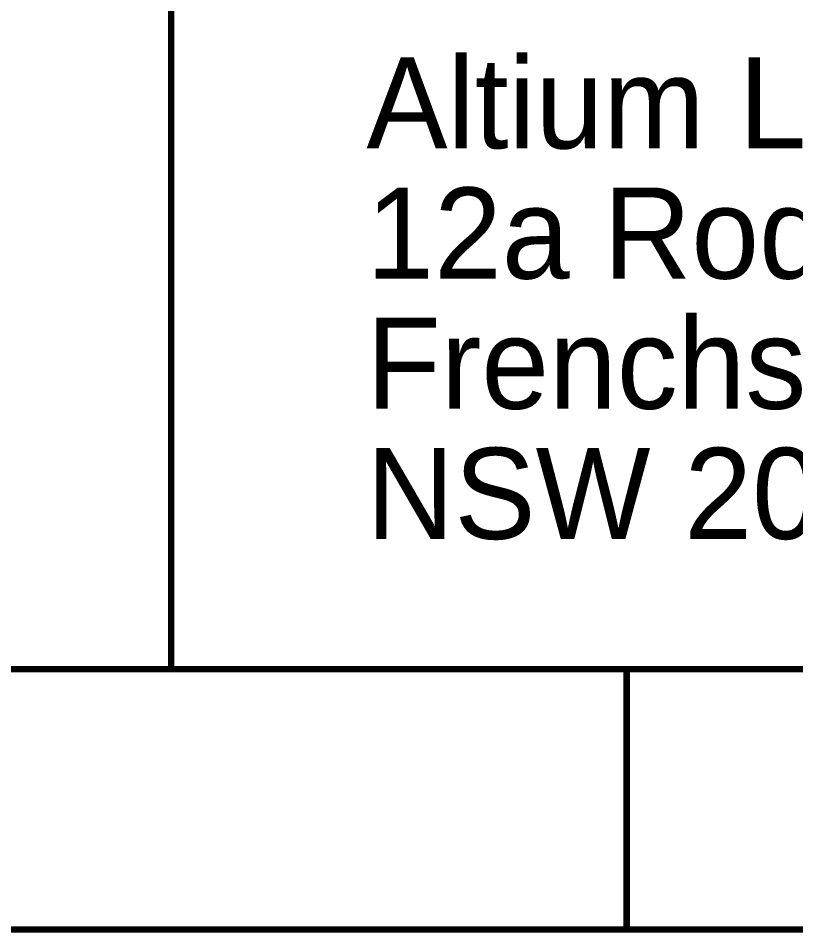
# Model space of a CAD drawing. Header units: millimetres. Extents: x 5 to 297, y 5 to 198.
# Drawn here: x 139.25 to 154.43, y 5.02 to 22.86 of the extents above; entities that cross this region are included whole.
import ezdxf

# ---------------------------------------------------------------- set-up
doc = ezdxf.new("R2010")
doc.units = ezdxf.units.MM
doc.layers.add('Mechanical16', color=56, linetype='Continuous')

msp = doc.modelspace()

# ---------------------------------------------------------------- linework, layer by layer
at = {"layer": 'Mechanical16', "const_width": 0.127}
for points in [[(142.24, 10.16), (142.24, 40.64)], [(10.16, 10.16), (292.1, 10.16)], [(142.24, 10.16), (177.8, 10.16)], [(151.13, 5.08), (151.13, 10.16)], [(5.08, 5.08), (297.18, 5.08)]]:
    msp.add_lwpolyline(points, dxfattribs=at)
at = {"layer": 'Mechanical16', "const_width": 0.0635}
for points in [[(142.2082, 10.16, 1), (142.2717, 10.16, 1)], [(142.2082, 10.16, 1), (142.2717, 10.16, 1)], [(151.0983, 10.16, 1), (151.1618, 10.16, 1)], [(151.0983, 5.08, 1), (151.1618, 5.08, 1)]]:
    msp.add_lwpolyline(points, format="xyb", close=True, dxfattribs=at)

# ---------------------------------------------------------------- texts
at = {"layer": 'Mechanical16'}
for s, p in [('Altium Limited', (146.05, 20.32)), ('12a Rodborough Rd', (146.05, 17.78)), ('Frenchs Forest', (146.05, 15.24)), ('NSW 2086', (146.05, 12.7))]:
    msp.add_text(s, height=1.778, dxfattribs=at).set_placement(p)

doc.saveas('drawing.dxf')
